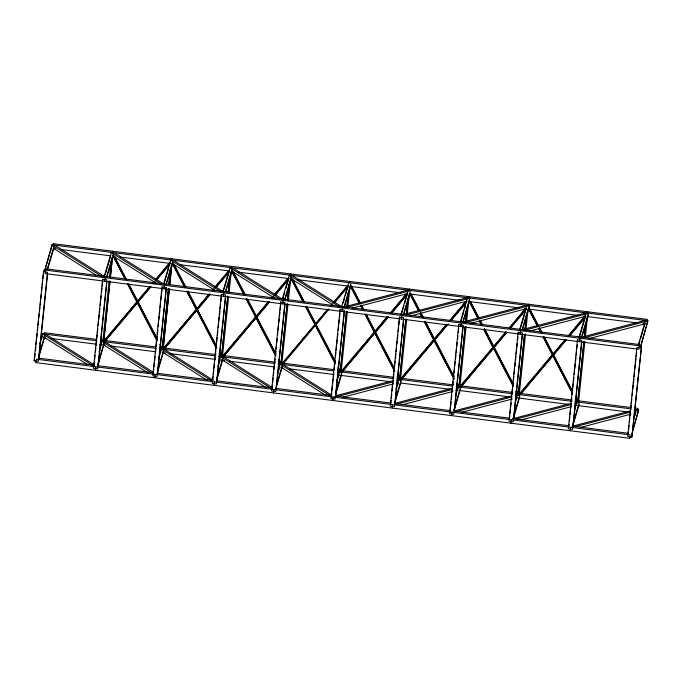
<?xml version="1.0" encoding="UTF-8"?>
<svg xmlns="http://www.w3.org/2000/svg" width="682" height="682" viewBox="0 0 682 682"><rect width="100%" height="100%" fill="white"/><g stroke="black" fill="none" stroke-linecap="round" stroke-linejoin="round"><path stroke-width="1.02" d="M43.281 271.717L47.501 272.254L38.311 361.298L34.1 360.761L43.725 270.234M34.646 358.212L35.089 353.967M35.413 350.787L35.848 346.55M36.069 344.427L36.504 340.19M36.726 338.067L37.16 333.83M37.493 330.651L37.817 327.471M38.039 325.348L38.584 320.046M38.806 317.931L39.241 313.686M39.462 311.572L39.897 307.326M40.119 305.212L40.553 300.967M40.775 298.852L41.21 294.607M41.534 291.427L41.977 287.19M42.19 285.067L42.634 280.831M42.847 278.708L43.29 274.471M44.39 271.462L51.951 244.795L647.9 320.753L640.551 347.155M36.061 362.654L36.41 359.209L629.989 434.869L629.631 438.313L36.061 362.654L36.436 361.358M38.865 358.749L47.612 273.951M96.938 340.795L42.77 333.83L41.645 339.082M51.798 246.279L51.951 244.795M51.994 246.586L52.147 245.102L102.3 276.722M53.213 245.409L53.392 243.687L646.971 319.347L646.792 321.069M44.91 336.362L45.063 334.879M94.005 365.774L94.44 361.537M94.662 359.414L95.096 355.177M95.429 351.997L95.864 347.752M96.085 345.638L96.52 341.392M96.742 339.278L97.176 335.033M97.398 332.918L97.833 328.673M98.157 325.493L98.6 321.256M98.813 319.133L99.257 314.896M99.47 312.774L99.913 308.537M100.237 305.357L100.569 302.177M100.783 300.054L101.226 295.817M101.55 292.638L101.985 288.392M102.206 286.278L102.641 282.033M95.412 370.224L95.77 366.771M104.602 281.189L105.335 276.432M98.217 366.311L106.972 281.513M102.803 341.708L109.137 280.967M109.478 277.045L111.115 261.146M103.707 341.818L109.938 281.402M110.382 277.165L112.453 257.02M103.8 341.503L110.032 281.086M110.475 276.841L112.547 256.705M104.423 342.441L97.748 366.089M153.365 373.335L153.8 369.098M154.021 366.976L154.456 362.739M154.678 360.616L155.112 356.379M155.436 353.199L155.88 348.962M156.093 346.84L156.536 342.603M156.749 340.48L157.192 336.243M157.406 334.12L157.849 329.883M158.173 326.704L158.608 322.458M158.829 320.344L159.264 316.098M159.486 313.984L159.92 309.739M160.142 307.625L160.577 303.379M160.909 300.199L161.344 295.962M161.566 293.84L162.001 289.603M154.771 377.785L155.129 374.341M163.961 288.75L164.694 284.002M157.576 373.872L166.434 288.017M162.163 349.269L168.394 288.853M168.838 284.616L170.474 268.717M162.256 348.954L168.488 288.537M168.931 284.292L170.133 272.638M163.066 349.389L169.298 288.972M169.733 284.726L171.813 264.59M163.16 349.065L169.392 288.648M169.827 284.411L171.907 264.266M212.724 380.906L213.159 376.669M213.372 374.546L213.816 370.309M214.029 368.186L214.472 363.949M214.796 360.769L215.128 357.59M215.341 355.467L215.896 350.164M216.109 348.05L216.544 343.805M216.765 341.682L217.2 337.445M217.422 335.322L217.856 331.085M218.189 327.906L218.624 323.669M218.845 321.546L219.28 317.309M219.502 315.186L219.936 310.949M220.158 308.827L220.593 304.59M220.925 301.41L221.36 297.164M214.131 385.356L214.489 381.903M223.312 296.32L224.054 291.564M216.936 381.443L225.682 296.644M221.522 356.839L227.754 296.423M228.189 292.177L229.834 276.278M221.616 356.516L227.848 296.099M228.282 291.862L229.706 278.077M222.426 356.95L228.658 296.534M228.982 293.354L231.266 271.837M272.075 388.467L272.408 385.287M272.732 382.108L273.175 377.871M273.388 375.748L273.832 371.511M274.045 369.388L274.479 365.151M274.812 361.972L275.136 358.792M275.468 355.612L275.903 351.375M276.125 349.252L276.56 345.015M276.781 342.893L277.216 338.656M277.548 335.476L277.872 332.296M278.094 330.173L278.64 324.871M278.861 322.757L279.296 318.511M279.518 316.397L279.952 312.151M280.166 310.029L280.609 305.792M273.491 392.917L273.84 389.473M282.672 303.882L283.414 299.134M276.295 389.004L285.042 304.206M280.882 364.401L287.113 303.984M287.548 299.748L289.194 283.848M280.975 364.086L287.207 303.669M287.642 299.424L289.066 285.647M290.259 276.977L290.822 273.951M281.785 364.52L288.017 304.104M288.341 300.924L290.626 279.398M331.435 396.037L331.767 392.858M331.981 390.735L332.526 385.441M332.748 383.318L333.183 379.081M333.404 376.958L333.839 372.722M334.171 369.533L334.495 366.353M334.717 364.239L335.152 359.994M335.484 356.814L335.919 352.577M336.141 350.454L336.576 346.217M336.797 344.095L337.232 339.858M337.454 337.735L337.888 333.498M338.212 330.318L338.656 326.081M338.869 323.959L339.312 319.722M339.525 317.599L339.968 313.362M332.842 400.487L333.2 397.035M342.032 311.444L342.765 306.695M335.646 396.574L344.401 311.776M340.233 371.971L346.473 311.555M347.019 306.252L348.545 291.41M340.327 371.647L346.567 311.231M347.002 306.994L348.314 294.274M341.136 372.082L347.368 311.665M347.922 306.363L349.977 286.969M390.795 403.599L391.118 400.419M391.34 398.305L391.775 394.06M392.107 390.88L392.542 386.643M392.764 384.52L393.199 380.283M393.42 378.16L393.855 373.924M394.077 371.801L394.511 367.564M394.733 365.441L395.168 361.204M395.492 358.024L395.935 353.788M396.148 351.665L396.592 347.428M396.915 344.248L397.248 341.068M397.461 338.945L397.904 334.7M398.228 331.52L398.663 327.283M398.885 325.161L399.32 320.924M392.201 408.049L392.559 404.605M401.391 319.014L402.124 314.266M395.006 404.136L403.753 319.338M399.592 379.533L405.824 319.116M406.37 313.814L407.904 298.98M399.686 379.218L405.816 319.858M406.361 314.555L407.674 301.836M400.496 379.652L406.728 319.236M407.273 313.933L409.336 294.53M450.154 411.169L450.478 407.989M450.7 405.867L451.134 401.63M451.356 399.507L451.791 395.27M452.115 392.09L452.558 387.845M452.771 385.731L453.215 381.485M453.428 379.371L453.871 375.126M454.084 373.011L454.527 368.766M454.851 365.586L455.286 361.349M455.508 359.226L455.943 354.99M456.164 352.867L456.599 348.63M456.821 346.507L457.255 342.27M457.588 339.09L457.912 335.911M458.244 332.731L458.679 328.494M451.561 415.619L451.919 412.167M460.742 326.576L461.484 321.827M454.365 411.706L463.223 325.851M458.952 387.103L465.184 326.687M465.729 321.384L467.153 307.599M459.046 386.779L465.167 327.42M465.823 321.06L467.025 309.406M459.856 387.214L466.087 326.797M466.633 321.495L468.696 302.1M469.676 299.543L469.83 298.06L462.711 322.236M509.505 418.731L509.838 415.551M510.051 413.437L510.494 409.191M510.707 407.077L511.15 402.832M511.474 399.652L511.807 396.472M512.02 394.358L512.566 389.055M512.787 386.933L513.222 382.696M513.444 380.573L513.878 376.336M514.1 374.213L514.535 369.976M514.867 366.797L515.302 362.56M515.524 360.437L515.959 356.192M516.18 354.077L516.615 349.832M516.837 347.718L517.271 343.472M517.595 340.292L517.928 337.113M510.92 423.181L511.27 419.737M520.102 334.146L520.843 329.397M513.725 419.268L522.582 333.413M518.311 394.665L524.543 334.248M525.089 328.946L526.513 315.169M518.405 394.349L524.526 334.99M525.183 328.63L526.385 316.968M519.215 394.784L525.541 334.044M525.993 329.065L528.056 309.662M528.959 307.855L529.113 306.371M568.865 426.301L569.086 424.178M569.41 420.999L569.845 416.762M570.067 414.639L570.502 410.402M570.723 408.279L571.158 404.042M571.49 400.863L571.814 397.683M572.147 394.503L572.582 390.257M572.803 388.143L573.238 383.898M573.46 381.784L573.894 377.538M574.227 374.358L574.551 371.178M574.773 369.064L575.318 363.762M575.531 361.639L575.975 357.402M576.188 355.279L576.631 351.042M576.844 348.92L577.287 344.683M570.271 430.751L570.629 427.299M579.461 341.708L580.194 336.959M573.076 426.838L581.831 342.04M577.663 402.235L583.903 341.818M584.448 336.516L585.864 322.731M577.756 401.911L583.997 341.494M584.542 336.192L585.744 324.538M578.566 402.346L584.892 341.614M585.352 336.627L587.407 317.232M588.31 315.416L588.464 313.933M628.224 433.863L628.437 431.749M628.659 429.626L629.094 425.389M629.426 422.209L629.861 417.964M630.083 415.85L630.518 411.604M630.739 409.49L631.174 405.244M631.396 403.13L631.83 398.885M632.163 395.705L632.598 391.468M632.819 389.345L633.254 385.108M633.467 382.986L633.91 378.749M634.124 376.626L634.567 372.389M634.891 369.209L635.334 364.964M635.547 362.85L635.982 358.604M636.204 356.49L636.638 352.244M639.375 346.251L639.554 344.529L45.984 268.87L45.6 270.166L45.242 273.618L638.821 349.278L639.554 344.529M640.338 347.428L647.9 320.753M631.89 436.949L641.515 346.422L631.89 436.949L627.679 436.412L636.86 347.377L641.071 347.914M637.602 410.104L637.781 408.382L634.661 407.981M638.13 412.252L638.361 410.027L634.251 411.11M634.277 409.285L638.719 409.797L631.967 434.178M44.901 270.191L49.351 255.085M49.939 253.065L51.423 248.026M53.008 244.983L53.392 243.687M47.211 269.271L54.321 245.102M47.569 269.484L54.1 247.327M34.1 360.761L34.535 359.269M39.803 343.907L42.77 333.83M43.827 334.027L44.211 332.722L96.273 339.363M38.618 356.294L45.14 334.137M38.388 358.527L44.611 337.368M104.193 276.534L111.311 252.366M105.147 274.735L110.782 255.597M112.368 252.553L112.752 251.249M106.571 276.841L113.681 252.664M106.929 277.054L113.161 255.895M99.163 351.477L101.823 342.407M103.178 341.588L103.562 340.292M97.978 363.864L104.499 341.699M163.552 284.104L170.662 259.927M164.507 282.297L168.659 268.197M169.247 266.185L170.142 263.158M171.728 260.115L172.111 258.819M165.922 284.403L172.742 261.24M166.289 284.616L172.81 262.459M158.514 359.039L161.182 349.977M162.538 349.158L162.921 347.854M157.329 371.426L163.859 349.269M157.107 373.659L163.629 351.494M222.912 291.666L230.022 267.497M223.867 289.867L229.502 270.728M231.079 267.685L231.462 266.381M225.282 291.973L232.102 268.802M225.648 292.186L232.17 270.021M217.873 366.601L220.84 356.533M219.425 362.79L220.013 360.769M221.897 356.72L222.281 355.424M216.39 380.002L223.21 356.831M216.458 381.221L222.98 359.064M282.263 299.236L289.381 275.059M282.928 298.443L284.701 292.399M285.894 288.367L288.853 278.29M284.641 299.534L291.461 276.372M284.999 299.748L291.529 277.591M277.233 374.171L280.2 364.094M278.776 370.352L279.373 368.34M281.257 364.29L281.64 362.986M276.645 384.546L282.57 364.401M275.818 388.783L282.339 366.626M341.622 306.798L348.741 282.629M343.174 302.987L344.657 297.949M345.245 295.928L348.212 285.86M349.798 282.817L350.181 281.513M344.001 307.105L350.812 283.934M344.359 307.318L350.88 285.153M336.593 381.732L339.551 371.664M338.136 377.922L339.031 374.895M340.608 371.852L340.991 370.556M335.996 392.116L341.929 371.963M335.177 396.353L341.699 374.188M400.982 314.368L408.092 290.191M401.638 313.567L404.008 305.51M404.605 303.499L407.572 293.422M409.157 290.379L409.541 289.083M403.352 314.666L410.47 290.498M403.718 314.879L409.942 293.729M395.944 389.303L398.91 379.226M397.495 385.483L398.092 383.472M399.967 379.422L400.351 378.118M395.355 399.678L401.289 379.533M394.827 402.909L401.059 381.758M460.341 321.93L467.451 297.761M460.998 321.137L463.965 311.06M464.553 309.048L465.448 306.03M468.508 297.949L468.892 296.644M463.078 322.45L469.301 301.291M455.9 394.852L458.27 386.796M459.327 386.984L459.711 385.68M453.82 410.266L460.64 387.095M454.186 410.479L460.41 389.32M519.693 329.5L526.513 306.329M520.357 328.698L525.396 311.58M527.868 305.51L528.252 304.215M522.071 329.798L529.181 305.621M522.429 330.011L528.661 308.861M515.251 402.423L517.629 394.358M513.179 417.827L519.701 395.671M513.248 419.046L519.769 396.89M579.052 337.061L586.17 312.885M579.717 336.269L585.642 316.124M587.228 313.081L587.611 311.776M581.431 337.368L588.54 313.191M581.789 337.581L588.02 316.422M574.611 409.984L576.981 401.928M573.127 423.386L579.359 402.227M572.607 426.617L579.129 404.452M638.412 344.632L645.522 320.455M639.068 343.83L639.963 340.812M640.551 338.801L644.703 324.692M646.587 320.642L646.971 319.347M633.97 417.555L636.34 409.49M634.925 415.747L635.812 412.729M637.397 409.686L637.781 408.382M629.631 438.313L630.015 437.017M632.487 430.947L638.719 409.797M104.252 340.599L149.494 286.832M155.658 279.501L169.366 263.201M103.476 341.733L149.401 287.148M152.828 283.073L154.2 281.444M155.564 279.816L169.963 262.706M104.977 341.145L150.893 286.559M153.638 283.303L155.01 281.675M156.383 280.046L169.4 264.565M104.883 341.469L150.799 286.883M153.544 283.618L154.916 281.99M156.289 280.362L169.306 264.88M163.612 348.17L208.845 294.394M212.281 290.327L213.645 288.691M215.018 287.062L228.726 270.771M163.518 348.485L209.442 293.899M214.924 287.386L229.323 270.277M164.328 348.715L210.252 294.13M212.997 290.873L214.37 289.236M215.734 287.608L228.76 272.127M164.234 349.031L210.158 294.445M212.903 291.188L214.276 289.56M215.64 287.932L228.666 272.45M222.971 355.731L268.205 301.964M271.632 297.889L273.005 296.261M274.377 294.633L288.085 278.333M222.878 356.055L268.802 301.47M271.538 298.204L272.911 296.576M274.283 294.948L288.674 277.838M223.687 356.277L269.612 301.691M275.093 295.178L287.429 280.515M222.912 357.411L269.518 302.015M272.263 298.75L273.627 297.122M274.999 295.494L288.026 280.012M282.322 363.301L327.565 309.526M330.31 306.269L332.364 303.822M334.419 301.384L347.445 285.903M282.229 363.617L328.153 309.031M330.898 305.775L332.27 304.146M333.643 302.518L348.033 285.408M282.263 364.981L328.971 309.261M334.359 303.064L348.067 286.764M341 371.681L386.924 317.096M390.351 313.021L406.796 293.465M340.906 371.997L387.512 316.601M390.257 313.336L406.702 293.789M342.407 371.409L388.322 316.823M391.749 312.748L406.148 295.638M341.622 372.543L388.228 317.147M391.656 313.072L407.427 294.334M400.36 379.243L446.275 324.658M449.711 320.583L466.156 301.035M400.266 379.567L446.872 324.163M449.608 320.907L466.062 301.35M401.758 378.979L447.682 324.393M451.109 320.318L465.508 303.209M400.982 380.113L448.279 323.899M451.015 320.634L466.778 301.896M460.401 385.995L505.635 332.228M509.062 328.153L525.515 308.596M459.617 387.129L506.232 331.733M508.968 328.468L525.421 308.92M461.117 386.541L506.359 332.773M510.468 327.88L524.859 310.77M460.341 387.674L506.948 332.279M510.375 328.204L526.137 309.466M519.07 394.375L564.994 339.789M568.421 335.715L584.875 316.167M518.976 394.699L565.583 339.295M568.328 336.038L584.781 316.482M520.477 394.111L565.71 340.335M569.828 335.45L584.218 318.341M520.383 394.426L566.307 339.841M569.734 335.766L585.497 317.028M342.705 307.301L407.427 290.225M346.43 307.531L409.089 291.001M352.364 308.128L407.836 293.499M402.065 314.871L466.778 297.795M405.79 315.101L469.472 298.29M410.692 315.971L467.187 301.06M462.447 322.168L526.137 305.357M464.118 322.936L528.831 305.86M470.051 323.532L526.547 308.631M521.807 329.73L584.465 313.2M523.478 330.497L588.191 313.422M529.411 331.102L585.906 316.192M335.578 395.799L393.105 380.624M337.24 396.566L392.713 381.937M396.822 380.846L400.931 379.763M343.174 397.171L393.514 383.889M396.592 383.079L398.646 382.534M581.166 337.292L643.825 320.762M582.829 338.067L647.542 320.992L645.88 320.225M588.762 338.664L645.266 323.762M394.938 403.369L452.456 388.186M396.6 404.136L452.072 389.499M456.181 388.416L460.29 387.333M402.533 404.733L452.865 391.451M455.951 390.641L458.006 390.095M454.289 410.931L511.815 395.756M455.96 411.698L511.432 397.069M515.541 395.978L519.641 394.895M461.893 412.303L512.225 399.021M515.311 398.211L517.365 397.666M513.648 418.501L571.175 403.318M516.342 418.995L570.783 404.631M574.892 403.548L577.978 402.738M521.253 419.865L571.584 406.583M574.662 405.773L576.716 405.227M573.008 426.062L630.535 410.888M575.702 426.565L630.142 412.201M580.604 427.435L630.944 414.153M634.021 413.335L636.076 412.798M53.699 248.572L55.779 248.836M60.988 249.501L110.97 255.869M113.05 256.134L115.139 256.398M120.339 257.063L170.33 263.431M179.698 264.633L229.689 271.001M238.018 272.067L289.04 278.563M297.378 279.629L348.4 286.133M350.48 286.397L400.47 292.766M409.839 293.968L459.821 300.336M469.199 301.529L519.181 307.897M524.39 308.562L526.47 308.827M528.559 309.099L578.541 315.468M583.749 316.133L585.829 316.397M587.91 316.661L636.86 322.901M643.1 323.694L645.189 323.959M44.543 269.978L640.492 345.936M100.442 339.892L155.632 346.925M159.801 347.453L216.032 354.623M219.152 355.024L275.392 362.193M278.512 362.585L334.743 369.755M337.871 370.156L394.102 377.325M397.231 377.717L453.462 384.887M456.582 385.287L512.821 392.457M515.942 392.849L518.022 393.113M519.07 393.25L572.172 400.019M575.301 400.419L577.381 400.684M578.421 400.811L631.532 407.589M101.098 341.324L156.289 348.357M159.418 348.758L215.648 355.927M218.777 356.319L275.008 363.489M278.128 363.89L333.319 370.923M337.488 371.451L392.679 378.493M396.847 379.022L452.038 386.055M456.207 386.583L512.438 393.753M515.558 394.153L571.797 401.323M574.917 401.715L631.148 408.885M43.469 337.471L45.549 337.743M50.758 338.4L96.58 344.24M99.7 344.64L101.789 344.904M102.829 345.041L104.909 345.305M110.117 345.97L155.939 351.81M162.18 352.603L165.308 353.003M169.477 353.532L215.29 359.371M221.539 360.173L224.668 360.573M229.868 361.23L274.65 366.942M280.899 367.734L282.979 367.999M289.228 368.8L334.01 374.503M337.13 374.904L339.218 375.168M340.258 375.305L390.24 381.673M400.658 383.003L449.6 389.243M458.969 390.436L508.96 396.805M518.329 397.998L568.311 404.375M577.688 405.568L628.71 412.073M38.883 358.169L94.073 365.202M98.234 365.74L153.424 372.773M157.593 373.301L212.784 380.334M216.953 380.871L272.144 387.905M276.312 388.433L331.503 395.466M335.663 396.003L390.854 403.036M395.023 403.565L450.214 410.598M454.382 411.135L509.573 418.168M512.693 418.569L568.933 425.73M572.053 426.131L628.284 433.3M35.123 361.247L36.709 361.443M629.495 437L631.072 437.205M292.459 275.622L342.611 307.241M289.577 275.366L338.835 306.414M291.137 278.716L334.129 305.817M233.994 268.623L283.252 299.679M230.218 267.796L279.475 298.852M231.778 271.155L274.769 298.256M174.635 261.053L223.892 292.109M170.858 260.234L220.124 291.282M172.427 263.584L215.41 290.685M115.275 253.491L163.637 283.976M111.507 252.664L161.66 284.283M113.067 256.023L156.059 283.124M283.269 364.657L331.631 395.151M280.396 364.401L330.548 396.02M281.061 367.189L325.843 395.424M55.029 245.358L104.286 276.415M53.708 248.453L97.594 276.125M223.909 357.095L272.271 387.589M221.036 356.839L271.189 388.459M221.701 359.627L266.483 387.853M164.558 349.534L212.92 380.019M161.677 349.269L210.934 380.326M162.342 352.057L207.123 380.292M105.199 341.963L153.561 372.457M103.212 342.27L151.575 372.756M102.982 344.495L147.764 372.73M45.839 334.402L94.201 364.887M42.966 334.137L92.223 365.194M43.631 336.925L87.509 364.597M528.823 307.19L538.567 325.945M539.539 327.82L541.977 332.518M544.407 337.206L572.172 390.667M576.068 398.169L577.535 400.982M529.215 308.443L537.987 325.331M539.445 328.144L541.883 332.833M543.827 336.584L572.565 391.92M575.975 398.484L577.927 402.235M528.985 309.415L537.757 326.303M538.729 328.178L540.673 331.929M543.597 337.556L572.334 392.892M528.405 308.801L537.663 326.618M538.635 328.494L540.579 332.245M543.017 336.934L572.735 394.145M575.165 398.834L577.117 402.585M470.444 301.504L479.207 318.383M480.179 320.259L482.617 324.947M484.57 328.698L513.307 384.034M516.717 390.598L518.175 393.412M469.855 300.881L478.628 317.761M480.085 320.574L482.524 325.263M484.476 329.022L513.214 384.358M516.624 390.922L518.567 394.673M469.625 301.853L477.912 317.795M479.369 320.608L481.322 324.359M484.246 329.986L512.983 385.321M469.046 301.231L477.818 318.11M479.276 320.924L481.228 324.683M483.657 329.372L513.376 386.583M515.814 391.272L517.757 395.023M411.084 293.933L419.848 310.813M420.828 312.688L423.258 317.386M425.21 321.137L453.948 376.473M457.358 383.037L459.31 386.788M410.504 293.311L419.268 310.199M420.734 313.012L423.164 317.701M425.116 321.452L453.854 376.788M457.264 383.352L459.216 387.103M410.274 294.283L418.552 310.233M420.01 313.047L421.962 316.798M424.886 322.424L454.11 378.698M409.686 293.669L418.458 310.549M419.916 313.362L421.868 317.113M424.306 321.802L454.016 379.013M456.454 383.702L458.398 387.453M351.724 286.372L360.497 303.251M361.469 305.127L363.898 309.816M366.336 314.504L394.588 368.902M397.998 375.467L399.95 379.218M351.145 285.749L360.403 303.567M361.375 305.442L363.804 310.131M365.757 313.891L394.494 369.226M397.904 375.791L399.857 379.542M350.915 286.721L359.192 302.663M360.659 305.476L362.602 309.227M365.526 314.854L374.299 331.742M375.271 333.617L394.75 371.127M350.335 286.099L359.099 302.978M360.565 305.8L362.509 309.551M364.947 314.24L394.656 371.451M397.095 376.14L398.552 378.953M292.851 279.739L304.547 302.254M306.977 306.943L335.229 361.341M338.153 366.967L340.591 371.656M291.785 278.188L304.453 302.569M306.397 306.32L335.135 361.656M338.059 367.283L340.497 371.971M291.555 279.151L303.243 301.666M305.681 306.354L335.399 363.566M290.975 278.537L303.149 301.981M305.587 306.67L335.305 363.881M337.735 368.57L339.201 371.383M233.5 272.178L245.188 294.684M247.626 299.372L275.878 353.77M278.802 359.397L281.231 364.086M232.92 271.555L244.608 294.061M247.046 298.759L275.784 354.094M278.708 359.721L280.652 363.472M232.195 271.589L243.892 294.095M246.321 298.784L276.04 355.995M231.616 270.967L243.798 294.419M246.228 299.108L275.46 355.382M278.384 361.008L279.842 363.821M174.14 264.607L185.828 287.122M188.266 291.811L216.032 345.271M219.442 351.835L221.88 356.524M173.56 263.994L185.248 286.5M187.686 291.188L216.424 346.524M219.348 352.151L221.292 355.902M172.844 264.019L176.254 270.584M177.226 272.459L184.532 286.534M186.97 291.223L203.526 323.106M204.506 324.982L216.68 348.434M172.256 263.405L184.438 286.849M186.877 291.538L216.1 347.811M219.024 353.438L220.482 356.251M114.781 257.046L126.468 279.552M128.907 284.241L156.672 337.701M160.082 344.265L162.521 348.954M114.201 256.423L125.889 278.938M128.327 283.627L157.065 338.963M159.989 344.589L162.427 349.278M113.485 256.458L125.173 278.964M127.611 283.652L157.32 340.864M112.905 255.835L125.079 279.288M127.517 283.976L156.741 340.25M160.151 346.814L161.123 348.69M102.641 279.288L93.46 368.323L97.671 368.86L106.861 279.825L102.641 279.288M162.001 286.849L152.819 375.893L157.03 376.43L166.212 287.386L162.001 286.849M221.36 294.419L212.17 383.455L216.39 383.992L225.572 294.956L221.36 294.419M280.711 301.981L271.53 391.025L275.741 391.562L284.931 302.518L280.711 301.981M340.071 309.551L330.889 398.586L335.101 399.123L344.291 310.088L340.071 309.551M399.43 317.113L390.249 406.157L394.46 406.694L403.642 317.65L399.43 317.113M458.79 324.683L449.6 413.718L453.82 414.255L463.001 325.22L458.79 324.683M518.141 332.245L508.96 421.28L513.171 421.826L522.361 332.782L518.141 332.245M577.501 339.815L568.319 428.85L572.53 429.387L581.72 340.352L577.501 339.815"/></g></svg>
